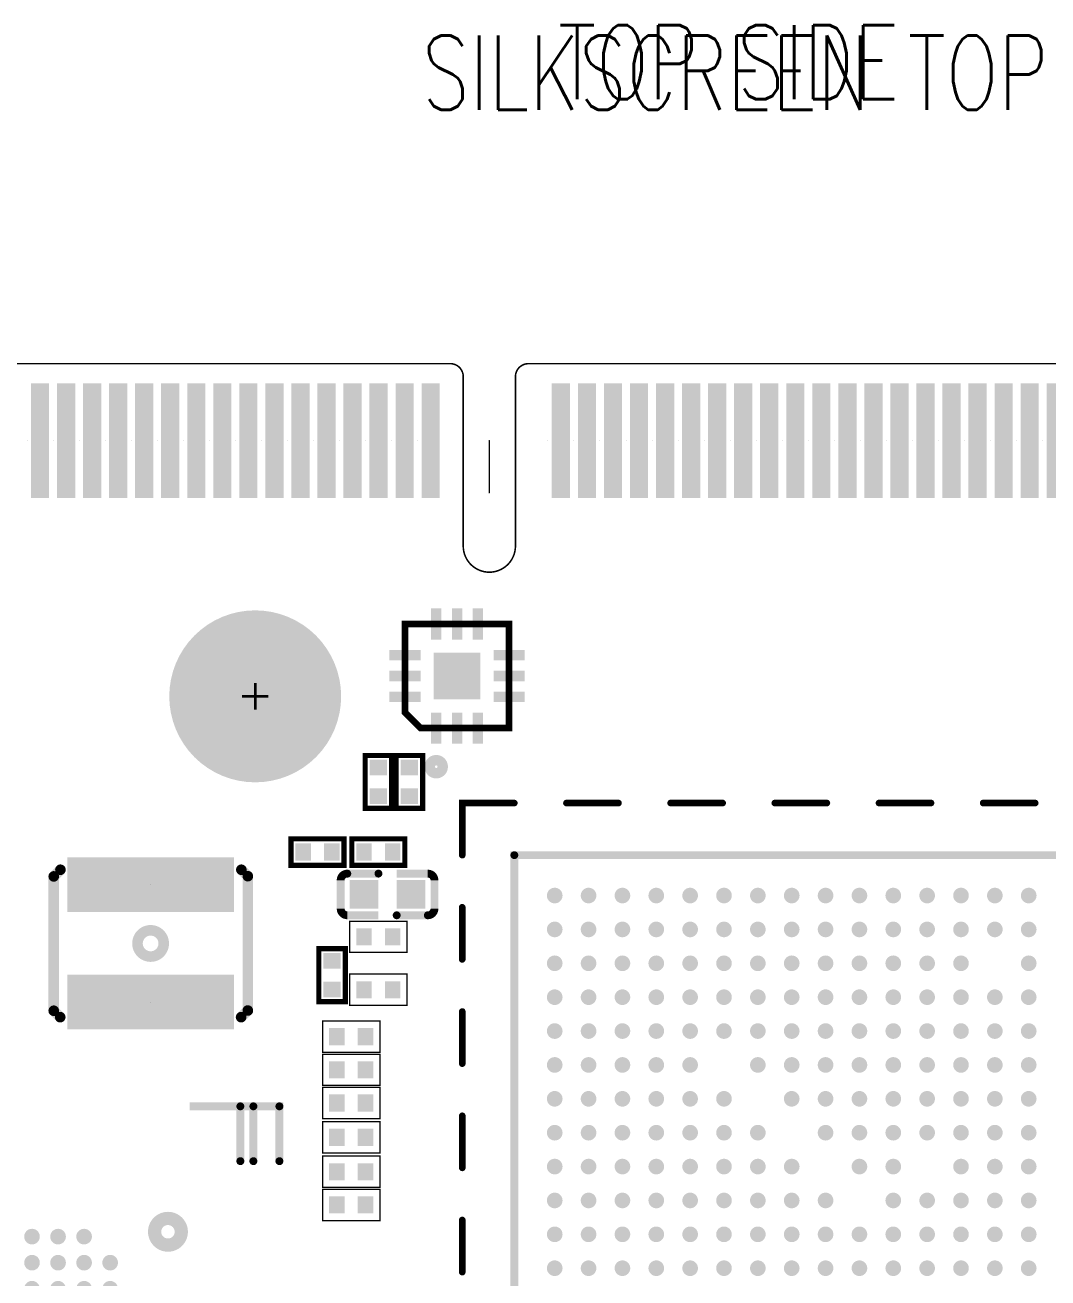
# Model space of a CAD drawing. Extents: x -0.2 to 69.5, y 0 to 51.5.
# Drawn here: x 22.24 to 41.88, y 27.48 to 51.52 of the extents above; entities that cross this region are included whole.
import ezdxf

# ---------------------------------------------------------------- set-up
doc = ezdxf.new("R2010")
doc.units = 0
for name, color, linetype in [('2D_LINE_00', 253, 'CONTINUOUS'), ('DRIL_NPLTE_THRU_01', 255, 'CONTINUOUS'), ('DRIL_PLTE_THRU_01', 255, 'CONTINUOUS'), ('DRIL_SYMBOL', 6, 'CONTINUOUS'), ('PADS_INNER', 253, 'CONTINUOUS'), ('PADS_TOP', 253, 'CONTINUOUS'), ('PART_TOP_2DLINE_01', 1, 'CONTINUOUS'), ('PART_TOP_2DLINE_126', 255, 'CONTINUOUS'), ('TEXT_01', 253, 'CONTINUOUS'), ('TEXT_126', 255, 'CONTINUOUS')]:
    doc.layers.add(name, color=color, linetype=linetype)
doc.styles.add('W0$2032', font='simplex', dxfattribs={"width": 0.75})

# ---------------------------------------------------------------- blocks, each defined once
blk = doc.blocks.new('DRAWING_551')
at = {"layer": '2D_LINE_00', "const_width": 0.03}
blk.add_lwpolyline([(8.386, -18.085), (-60.014, -18.085, -0.414214), (-60.613, -17.485), (-60.613, 4.916), (-59.513, 4.916, 0.414214), (-58.863, 5.565), (-58.863, 8.265, 0.414214), (-59.513, 8.915), (-60.613, 8.915), (-60.613, 26.316, -0.414214), (-60.014, 26.915), (-30.063, 26.915, -0.413192), (-29.815, 26.667), (-29.815, 23.399, 0.967377), (-28.813, 23.399), (-28.813, 26.665, -0.414214), (-28.563, 26.915), (8.386, 26.915, -0.414214)], format="xyb", dxfattribs=at)
blk = doc.blocks.new('SMOOTH_0$10008')
at = {"const_width": 0.05004}
blk.add_lwpolyline([(-0.02502, 0, 1), (0.02502, 0, 1)], format="xyb", close=True, dxfattribs=at)
blk = doc.blocks.new('PART_BODY_TOP_497')
at = {"layer": 'PART_TOP_2DLINE_126', "const_width": 0.1}
blk.add_lwpolyline([(-0.508, -0.254), (-0.508, 0.254), (0.508, 0.254), (0.508, -0.254)], close=True, dxfattribs=at)
at = {"layer": 'PART_TOP_2DLINE_126'}
for p in [(-0.508, 0.254), (0.508, 0.254), (-0.508, -0.254), (0.508, -0.254)]:
    blk.add_blockref('SMOOTH_0$10008', p, dxfattribs=at)
blk = doc.blocks.new('DRIL_HOLE_0')
blk.add_lwpolyline([(0, 0, 1), (0, 0, 1)], format="xyb", close=True)
blk = doc.blocks.new('PAD_0')
blk.add_lwpolyline([(0, 0, 1), (0, 0, 1)], format="xyb", close=True)
blk = doc.blocks.new('PAD_6')
at = {"const_width": 0.3}
blk.add_lwpolyline([(-0.165, 0), (0.165, 0)], dxfattribs=at)
blk = doc.blocks.new('STK_TOP_162')
at = {"layer": 'DRIL_PLTE_THRU_01'}
blk.add_blockref('DRIL_HOLE_0', (0, 0), dxfattribs=at)
at = {"layer": 'PADS_INNER'}
blk.add_blockref('PAD_0', (0, 0), dxfattribs=at)
at = {"layer": 'PADS_TOP', "rotation": 90}
blk.add_blockref('PAD_6', (0, 0), dxfattribs=at)
blk = doc.blocks.new('SYM_TOP_24')
for name, p in [('PART_BODY_TOP_497', (0, 0)), ('STK_TOP_162', (-0.275, 0)), ('STK_TOP_162', (0.275, 0))]:
    blk.add_blockref(name, p)
blk = doc.blocks.new('PART_TOP_85')
blk.add_blockref('SYM_TOP_24', (0, 0))
blk = doc.blocks.new('SMOOTH_0$0254')
at = {"const_width": 0.0127}
blk.add_lwpolyline([(-0.00635, 0, 1), (0.00635, 0, 1)], format="xyb", close=True, dxfattribs=at)
blk = doc.blocks.new('PART_BODY_TOP_493')
at = {"layer": 'PART_TOP_2DLINE_126', "const_width": 0.0254}
blk.add_lwpolyline([(-0.55, -0.3), (-0.55, 0.3), (0.55, 0.3), (0.55, -0.3)], close=True, dxfattribs=at)
at = {"layer": 'PART_TOP_2DLINE_126'}
for p in [(-0.55, 0.3), (0.55, 0.3), (-0.55, -0.3), (0.55, -0.3)]:
    blk.add_blockref('SMOOTH_0$0254', p, dxfattribs=at)
blk = doc.blocks.new('STK_TOP_208')
at = {"layer": 'DRIL_NPLTE_THRU_01'}
blk.add_blockref('DRIL_HOLE_0', (0, 0), dxfattribs=at)
at = {"layer": 'PADS_INNER'}
blk.add_blockref('PAD_0', (0, 0), dxfattribs=at)
at = {"layer": 'PADS_TOP', "rotation": 90}
blk.add_blockref('PAD_6', (0, 0), dxfattribs=at)
blk = doc.blocks.new('SYM_TOP_20')
for name, p in [('PART_BODY_TOP_493', (0, 0)), ('STK_TOP_208', (-0.275, 0)), ('STK_TOP_208', (0.275, 0))]:
    blk.add_blockref(name, p)
blk = doc.blocks.new('PART_TOP_244')
blk.add_blockref('SYM_TOP_20', (0, 0))
blk = doc.blocks.new('PART_TOP_245')
blk.add_blockref('SYM_TOP_20', (0, 0))
blk = doc.blocks.new('PART_TOP_246')
blk.add_blockref('SYM_TOP_20', (0, 0))
blk = doc.blocks.new('PART_TOP_247')
blk.add_blockref('SYM_TOP_20', (0, 0))
blk = doc.blocks.new('PART_TOP_248')
blk.add_blockref('SYM_TOP_20', (0, 0))
blk = doc.blocks.new('PART_TOP_249')
blk.add_blockref('SYM_TOP_20', (0, 0))
blk = doc.blocks.new('PART_TOP_250')
blk.add_blockref('SYM_TOP_20', (0, 0))
blk = doc.blocks.new('PART_TOP_251')
blk.add_blockref('SYM_TOP_20', (0, 0))
blk = doc.blocks.new('PART_TOP_270')
blk.add_blockref('SYM_TOP_24', (0, 0))
blk = doc.blocks.new('PART_TOP_271')
blk.add_blockref('SYM_TOP_24', (0, 0))
blk = doc.blocks.new('SMOOTH_0$127')
at = {"const_width": 0.0635}
blk.add_lwpolyline([(-0.03175, 0, 1), (0.03175, 0, 1)], format="xyb", close=True, dxfattribs=at)
blk = doc.blocks.new('PART_BODY_TOP_736')
at = {"layer": 'PART_TOP_2DLINE_01', "const_width": 0.127}
blk.add_lwpolyline([(-1, 0.7), (-0.7, 1), (1, 1), (1, -1), (-1, -1)], close=True, dxfattribs=at)
at = {"layer": 'PART_TOP_2DLINE_01', "const_width": 0.25}
blk.add_lwpolyline([(-1.84, 0.4, 1), (-1.64, 0.4, 1)], format="xyb", close=True, dxfattribs=at)
at = {"layer": 'PART_TOP_2DLINE_01'}
for p in [(-0.7, 1), (1, 1), (-1, 0.7), (-1, -1), (1, -1)]:
    blk.add_blockref('SMOOTH_0$127', p, dxfattribs=at)
blk = doc.blocks.new('PAD_21')
at = {"const_width": 0.2}
blk.add_lwpolyline([(-0.3, 0), (0.3, 0)], dxfattribs=at)
blk = doc.blocks.new('STK_TOP_288')
at = {"layer": 'DRIL_NPLTE_THRU_01'}
blk.add_blockref('DRIL_HOLE_0', (0, 0), dxfattribs=at)
at = {"layer": 'PADS_INNER'}
blk.add_blockref('PAD_0', (0, 0), dxfattribs=at)
at = {"layer": 'PADS_TOP'}
blk.add_blockref('PAD_21', (0, 0), dxfattribs=at)
blk = doc.blocks.new('STK_TOP_281')
at = {"layer": 'DRIL_NPLTE_THRU_01'}
blk.add_blockref('DRIL_HOLE_0', (0, 0), dxfattribs=at)
at = {"layer": 'PADS_INNER'}
blk.add_blockref('PAD_0', (0, 0), dxfattribs=at)
at = {"layer": 'PADS_TOP', "rotation": 90}
blk.add_blockref('PAD_21', (0, 0), dxfattribs=at)
blk = doc.blocks.new('PAD_22')
at = {"const_width": 0.9}
blk.add_lwpolyline([(-0.45, 0), (0.45, 0)], dxfattribs=at)
blk = doc.blocks.new('STK_TOP_282')
at = {"layer": 'DRIL_NPLTE_THRU_01'}
blk.add_blockref('DRIL_HOLE_0', (0, 0), dxfattribs=at)
at = {"layer": 'PADS_INNER'}
blk.add_blockref('PAD_0', (0, 0), dxfattribs=at)
at = {"layer": 'PADS_TOP'}
blk.add_blockref('PAD_22', (0, 0), dxfattribs=at)
blk = doc.blocks.new('SYM_TOP_45')
for name, p in [('STK_TOP_281', (-0.4, 1)), ('STK_TOP_281', (0, 1)), ('STK_TOP_281', (0.4, 1)), ('PART_BODY_TOP_736', (0, 0)), ('STK_TOP_288', (-1, 0.4)), ('STK_TOP_288', (1, 0.4)), ('STK_TOP_282', (0, 0)), ('STK_TOP_288', (-1, 0)), ('STK_TOP_288', (1, 0)), ('STK_TOP_288', (-1, -0.4)), ('STK_TOP_288', (1, -0.4)), ('STK_TOP_281', (-0.4, -1)), ('STK_TOP_281', (0, -1)), ('STK_TOP_281', (0.4, -1))]:
    blk.add_blockref(name, p)
blk = doc.blocks.new('PART_TOP_272')
blk.add_blockref('SYM_TOP_45', (0, 0))
blk = doc.blocks.new('PART_BODY_TOP_546')
at = {"layer": 'PART_TOP_2DLINE_01', "const_width": 0.0254}
blk.add_lwpolyline([(0, 0), (0, 1.000252)], dxfattribs=at)
at = {"layer": 'PART_TOP_2DLINE_01'}
for p in [(0, 1.000252), (0, 0)]:
    blk.add_blockref('SMOOTH_0$0254', p, dxfattribs=at)
blk = doc.blocks.new('PAD_23')
at = {"const_width": 0.35}
blk.add_lwpolyline([(-1.1, 0), (1.1, 0)], dxfattribs=at)
blk = doc.blocks.new('STK_TOP_277')
at = {"layer": 'DRIL_PLTE_THRU_01'}
blk.add_blockref('DRIL_HOLE_0', (0, 0), dxfattribs=at)
at = {"layer": 'PADS_INNER'}
blk.add_blockref('PAD_0', (0, 0), dxfattribs=at)
at = {"layer": 'PADS_TOP', "rotation": 90}
blk.add_blockref('PAD_23', (0, 0), dxfattribs=at)
blk = doc.blocks.new('PAD_24')
blk.add_lwpolyline([(0, 0), (0, 0)])
blk = doc.blocks.new('STK_TOP_276')
at = {"layer": 'DRIL_PLTE_THRU_01'}
blk.add_blockref('DRIL_HOLE_0', (0, 0), dxfattribs=at)
at = {"layer": 'PADS_INNER'}
blk.add_blockref('PAD_0', (0, 0), dxfattribs=at)
at = {"layer": 'PADS_TOP'}
blk.add_blockref('PAD_24', (0, 0), dxfattribs=at)
blk = doc.blocks.new('SYM_TOP_25')
for name, p in [('STK_TOP_277', (-10.875, 0)), ('STK_TOP_277', (-10.375, 0)), ('STK_TOP_277', (-9.875, 0)), ('STK_TOP_277', (-9.375, 0)), ('STK_TOP_277', (-8.875, 0)), ('STK_TOP_277', (-8.375, 0)), ('STK_TOP_277', (-7.875, 0)), ('STK_TOP_277', (-7.375, 0)), ('STK_TOP_277', (-6.875, 0)), ('STK_TOP_277', (-6.375, 0)), ('STK_TOP_277', (-5.875, 0)), ('STK_TOP_277', (-5.375, 0)), ('STK_TOP_277', (-4.875, 0)), ('STK_TOP_277', (-4.375, 0)), ('STK_TOP_277', (-3.875, 0)), ('STK_TOP_277', (-3.375, 0)), ('STK_TOP_277', (-2.875, 0)), ('STK_TOP_277', (-2.375, 0)), ('STK_TOP_277', (-1.875, 0)), ('STK_TOP_277', (-1.375, 0)), ('STK_TOP_277', (1.125, 0)), ('STK_TOP_277', (1.625, 0)), ('STK_TOP_277', (2.125, 0)), ('STK_TOP_277', (2.625, 0)), ('STK_TOP_277', (3.125, 0)), ('STK_TOP_277', (3.625, 0)), ('STK_TOP_277', (4.125, 0)), ('STK_TOP_277', (4.625, 0)), ('STK_TOP_277', (5.125, 0)), ('STK_TOP_277', (5.625, 0)), ('STK_TOP_277', (6.125, 0)), ('STK_TOP_277', (6.625, 0)), ('STK_TOP_277', (7.125, 0)), ('STK_TOP_277', (7.625, 0)), ('STK_TOP_277', (8.125, 0)), ('STK_TOP_277', (8.625, 0)), ('PART_BODY_TOP_546', (0, 0)), ('STK_TOP_276', (-10.625, 0)), ('STK_TOP_276', (-10.125, 0)), ('STK_TOP_276', (-9.625, 0)), ('STK_TOP_276', (-9.125, 0)), ('STK_TOP_276', (-8.625, 0)), ('STK_TOP_276', (-8.125, 0)), ('STK_TOP_276', (-7.625, 0)), ('STK_TOP_276', (-7.125, 0)), ('STK_TOP_276', (-6.625, 0)), ('STK_TOP_276', (-6.125, 0)), ('STK_TOP_276', (-5.625, 0)), ('STK_TOP_276', (-5.125, 0)), ('STK_TOP_276', (-4.625, 0)), ('STK_TOP_276', (-4.125, 0)), ('STK_TOP_276', (-3.625, 0)), ('STK_TOP_276', (-3.125, 0)), ('STK_TOP_276', (-2.625, 0)), ('STK_TOP_276', (-2.125, 0)), ('STK_TOP_276', (-1.625, 0)), ('STK_TOP_276', (-1.125, 0)), ('STK_TOP_276', (1.375, 0)), ('STK_TOP_276', (1.875, 0)), ('STK_TOP_276', (2.375, 0)), ('STK_TOP_276', (2.875, 0)), ('STK_TOP_276', (3.375, 0)), ('STK_TOP_276', (3.875, 0)), ('STK_TOP_276', (4.375, 0)), ('STK_TOP_276', (4.875, 0)), ('STK_TOP_276', (5.375, 0)), ('STK_TOP_276', (5.875, 0)), ('STK_TOP_276', (6.375, 0)), ('STK_TOP_276', (6.875, 0)), ('STK_TOP_276', (7.375, 0)), ('STK_TOP_276', (7.875, 0)), ('STK_TOP_276', (8.375, 0)), ('STK_TOP_276', (8.875, 0))]:
    blk.add_blockref(name, p)
blk = doc.blocks.new('PART_TOP_278')
blk.add_blockref('SYM_TOP_25', (0, 0))
blk = doc.blocks.new('SMOOTH_0$2032')
at = {"const_width": 0.1016}
blk.add_lwpolyline([(-0.0508, 0, 1), (0.0508, 0, 1)], format="xyb", close=True, dxfattribs=at)
blk = doc.blocks.new('PART_BODY_TOP_752')
at = {"layer": 'PART_TOP_2DLINE_01', "const_width": 0.203}
for points in [[(-1.414, 1.742), (-1.29, 1.866), (1.287, 1.866), (1.415, 1.737)], [(1.415, -1.735), (1.291, -1.859), (-1.286, -1.859), (-1.414, -1.731)]]:
    blk.add_lwpolyline(points, dxfattribs=at)
blk.add_lwpolyline([(-0.252, 0, 1), (0.252, 0, 1)], format="xyb", close=True, dxfattribs=at)
at = {"layer": 'PART_TOP_2DLINE_01'}
for p in [(-1.29, 1.866), (1.287, 1.866), (-1.414, 1.742), (1.415, 1.737), (-1.414, -1.731), (1.415, -1.735), (-1.286, -1.859), (1.291, -1.859)]:
    blk.add_blockref('SMOOTH_0$2032', p, dxfattribs=at)
blk = doc.blocks.new('PAD_29')
blk.add_lwpolyline([(0, 0), (0, 0)])
blk = doc.blocks.new('PAD_30')
at = {"const_width": 1.05}
blk.add_lwpolyline([(-1.6, 0), (1.6, 0)], dxfattribs=at)
blk = doc.blocks.new('STK_TOP_251')
at = {"layer": 'DRIL_NPLTE_THRU_01'}
blk.add_blockref('DRIL_HOLE_0', (0, 0), dxfattribs=at)
at = {"layer": 'PADS_INNER'}
blk.add_blockref('PAD_29', (0, 0), dxfattribs=at)
at = {"layer": 'PADS_TOP', "rotation": 90}
blk.add_blockref('PAD_30', (0, 0), dxfattribs=at)
blk = doc.blocks.new('SYM_TOP_54')
for name, p in [('STK_TOP_251', (-1.1255, 0)), ('PART_BODY_TOP_752', (0, 0)), ('STK_TOP_251', (1.125, 0))]:
    blk.add_blockref(name, p)
blk = doc.blocks.new('PART_TOP_302')
blk.add_blockref('SYM_TOP_54', (0, 0))
blk = doc.blocks.new('PART_TOP_360')
blk.add_blockref('SYM_TOP_24', (0, 0))
blk = doc.blocks.new('PART_TOP_361')
blk.add_blockref('SYM_TOP_24', (0, 0))
blk = doc.blocks.new('SMOOTH_0$15011')
at = {"const_width": 0.0751}
blk.add_lwpolyline([(-0.038, 0, 1), (0.038, 0, 1)], format="xyb", close=True, dxfattribs=at)
blk = doc.blocks.new('PART_BODY_TOP_753')
at = {"layer": 'PART_TOP_2DLINE_126', "const_width": 0.15}
for points in [[(-0.175, 0.4), (-0.773, 0.4, 0.414214), (-0.9, 0.273), (-0.9, -0.273, 0.414214), (-0.773, -0.4), (-0.175, -0.4)], [(0.175, -0.4), (0.773, -0.4, 0.414214), (0.9, -0.273), (0.9, 0.273, 0.414214), (0.773, 0.4), (0.175, 0.4)]]:
    blk.add_lwpolyline(points, format="xyb", dxfattribs=at)
at = {"layer": 'PART_TOP_2DLINE_126'}
for p in [(-0.773, 0.4), (-0.175, 0.4), (0.175, -0.4), (0.773, -0.4)]:
    blk.add_blockref('SMOOTH_0$15011', p, dxfattribs=at)
blk = doc.blocks.new('PAD_28')
at = {"const_width": 0.55}
blk.add_lwpolyline([(-0.275, 0), (0.275, 0)], dxfattribs=at)
blk = doc.blocks.new('STK_TOP_108')
at = {"layer": 'DRIL_PLTE_THRU_01'}
blk.add_blockref('DRIL_HOLE_0', (0, 0), dxfattribs=at)
at = {"layer": 'PADS_INNER'}
blk.add_blockref('PAD_0', (0, 0), dxfattribs=at)
at = {"layer": 'PADS_TOP', "rotation": 90}
blk.add_blockref('PAD_28', (0, 0), dxfattribs=at)
blk = doc.blocks.new('SYM_TOP_55')
for name, p in [('STK_TOP_108', (-0.450088, 0)), ('STK_TOP_108', (0.450088, 0)), ('PART_BODY_TOP_753', (0, 0))]:
    blk.add_blockref(name, p)
blk = doc.blocks.new('PART_TOP_362')
blk.add_blockref('SYM_TOP_55', (0, 0))
blk = doc.blocks.new('DRIL_SYMBOL_3$3')
at = {"layer": 'DRIL_SYMBOL', "const_width": 0.0508}
for points in [[(0, -0.254), (0, 0.254)], [(-0.254, 0), (0.254, 0)]]:
    blk.add_lwpolyline(points, dxfattribs=at)
blk = doc.blocks.new('DRIL_HOLE_3$3')
at = {"const_width": 1.65}
blk.add_lwpolyline([(-0.825, 0, 1), (0.825, 0, 1)], format="xyb", close=True, dxfattribs=at)
blk.add_blockref('DRIL_SYMBOL_3$3', (0, 0))
blk = doc.blocks.new('PAD_37')
at = {"const_width": 1.65}
blk.add_lwpolyline([(0, -0.825, 1), (0, 0.825, 1)], format="xyb", close=True, dxfattribs=at)
blk = doc.blocks.new('STK_TOP_243')
at = {"layer": 'DRIL_NPLTE_THRU_01'}
blk.add_blockref('DRIL_HOLE_3$3', (0, 0), dxfattribs=at)
at = {"layer": 'PADS_INNER'}
blk.add_blockref('PAD_37', (0, 0), dxfattribs=at)
at = {"layer": 'PADS_TOP'}
blk.add_blockref('PAD_37', (0, 0), dxfattribs=at)
blk = doc.blocks.new('SYM_TOP_58')
blk.add_blockref('STK_TOP_243', (16.475, 16.475))
blk = doc.blocks.new('PART_TOP_365')
blk.add_blockref('SYM_TOP_58', (0, 0))
blk = doc.blocks.new('SMOOTH_0$150114')
at = {"const_width": 0.075057}
blk.add_lwpolyline([(-0.037528, 0, 1), (0.037528, 0, 1)], format="xyb", close=True, dxfattribs=at)
blk = doc.blocks.new('PART_BODY_TOP_713')
at = {"layer": 'PART_TOP_2DLINE_01', "const_width": 0.15}
blk.add_lwpolyline([(-11.5, -11.5), (-11.5, 11.5), (11.5, 11.5), (11.5, -11.5)], close=True, dxfattribs=at)
at = {"layer": 'PART_TOP_2DLINE_01', "const_width": 0.127}
for points in [[(12.5, -4.5), (12.5, -3.5)], [(12.5, -6.5), (12.5, -5.5)], [(12.5, -8.5), (12.5, -7.5)], [(12.5, -10.5), (12.5, -9.5)], [(12.5, -11.5), (12.5, -12.5), (11.5, -12.5)], [(2.5, -12.5), (1.5, -12.5)], [(4.5, -12.5), (3.5, -12.5)], [(6.5, -12.5), (5.5, -12.5)], [(8.5, -12.5), (7.5, -12.5)], [(10.5, -12.5), (9.5, -12.5)]]:
    blk.add_lwpolyline(points, dxfattribs=at)
at = {"layer": 'PART_TOP_2DLINE_01'}
for name, p in [('SMOOTH_0$127', (12.5, -3.5)), ('SMOOTH_0$127', (12.5, -4.5)), ('SMOOTH_0$127', (12.5, -5.5)), ('SMOOTH_0$127', (12.5, -6.5)), ('SMOOTH_0$127', (12.5, -7.5)), ('SMOOTH_0$127', (12.5, -8.5)), ('SMOOTH_0$127', (12.5, -9.5)), ('SMOOTH_0$127', (12.5, -10.5)), ('SMOOTH_0$150114', (11.5, -11.5)), ('SMOOTH_0$127', (12.5, -11.5)), ('SMOOTH_0$127', (1.5, -12.5)), ('SMOOTH_0$127', (2.5, -12.5)), ('SMOOTH_0$127', (3.5, -12.5)), ('SMOOTH_0$127', (4.5, -12.5)), ('SMOOTH_0$127', (5.5, -12.5)), ('SMOOTH_0$127', (6.5, -12.5)), ('SMOOTH_0$127', (7.5, -12.5)), ('SMOOTH_0$127', (8.5, -12.5)), ('SMOOTH_0$127', (9.5, -12.5)), ('SMOOTH_0$127', (10.5, -12.5)), ('SMOOTH_0$127', (11.5, -12.5)), ('SMOOTH_0$127', (12.5, -12.5))]:
    blk.add_blockref(name, p, dxfattribs=at)
blk = doc.blocks.new('PAD_39')
at = {"const_width": 0.15}
blk.add_lwpolyline([(0, -0.075, 1), (0, 0.075, 1)], format="xyb", close=True, dxfattribs=at)
blk = doc.blocks.new('STK_TOP_239')
at = {"layer": 'DRIL_PLTE_THRU_01'}
blk.add_blockref('DRIL_HOLE_0', (0, 0), dxfattribs=at)
at = {"layer": 'PADS_INNER'}
blk.add_blockref('PAD_0', (0, 0), dxfattribs=at)
at = {"layer": 'PADS_TOP'}
blk.add_blockref('PAD_39', (0, 0), dxfattribs=at)
blk = doc.blocks.new('SYM_TOP_36')
for name, p in [('PART_BODY_TOP_713', (0, 0)), ('STK_TOP_239', (1.625, -3.575)), ('STK_TOP_239', (2.275, -3.575)), ('STK_TOP_239', (2.925, -3.575)), ('STK_TOP_239', (3.575, -3.575)), ('STK_TOP_239', (4.225, -3.575)), ('STK_TOP_239', (4.875, -3.575)), ('STK_TOP_239', (5.525, -3.575)), ('STK_TOP_239', (6.175, -3.575)), ('STK_TOP_239', (6.825, -3.575)), ('STK_TOP_239', (7.475, -3.575)), ('STK_TOP_239', (8.125, -3.575)), ('STK_TOP_239', (8.775, -3.575)), ('STK_TOP_239', (9.425, -3.575)), ('STK_TOP_239', (10.075, -3.575)), ('STK_TOP_239', (10.725, -3.575)), ('STK_TOP_239', (1.625, -4.225)), ('STK_TOP_239', (2.275, -4.225)), ('STK_TOP_239', (2.925, -4.225)), ('STK_TOP_239', (3.575, -4.225)), ('STK_TOP_239', (4.225, -4.225)), ('STK_TOP_239', (4.875, -4.225)), ('STK_TOP_239', (5.525, -4.225)), ('STK_TOP_239', (6.175, -4.225)), ('STK_TOP_239', (6.825, -4.225)), ('STK_TOP_239', (7.475, -4.225)), ('STK_TOP_239', (8.125, -4.225)), ('STK_TOP_239', (8.775, -4.225)), ('STK_TOP_239', (9.425, -4.225)), ('STK_TOP_239', (10.075, -4.225)), ('STK_TOP_239', (10.725, -4.225)), ('STK_TOP_239', (1.625, -4.875)), ('STK_TOP_239', (2.275, -4.875)), ('STK_TOP_239', (2.925, -4.875)), ('STK_TOP_239', (3.575, -4.875)), ('STK_TOP_239', (4.225, -4.875)), ('STK_TOP_239', (5.525, -4.875)), ('STK_TOP_239', (6.175, -4.875)), ('STK_TOP_239', (6.825, -4.875)), ('STK_TOP_239', (7.475, -4.875)), ('STK_TOP_239', (8.125, -4.875)), ('STK_TOP_239', (8.775, -4.875)), ('STK_TOP_239', (9.425, -4.875)), ('STK_TOP_239', (10.075, -4.875)), ('STK_TOP_239', (10.725, -4.875)), ('STK_TOP_239', (1.625, -5.525)), ('STK_TOP_239', (2.275, -5.525)), ('STK_TOP_239', (2.925, -5.525)), ('STK_TOP_239', (4.225, -5.525)), ('STK_TOP_239', (4.875, -5.525)), ('STK_TOP_239', (6.175, -5.525)), ('STK_TOP_239', (6.825, -5.525)), ('STK_TOP_239', (7.475, -5.525)), ('STK_TOP_239', (8.125, -5.525)), ('STK_TOP_239', (8.775, -5.525)), ('STK_TOP_239', (9.425, -5.525)), ('STK_TOP_239', (10.075, -5.525)), ('STK_TOP_239', (10.725, -5.525)), ('STK_TOP_239', (1.625, -6.175)), ('STK_TOP_239', (2.275, -6.175)), ('STK_TOP_239', (2.925, -6.175)), ('STK_TOP_239', (3.575, -6.175)), ('STK_TOP_239', (4.225, -6.175)), ('STK_TOP_239', (4.875, -6.175)), ('STK_TOP_239', (5.525, -6.175)), ('STK_TOP_239', (6.825, -6.175)), ('STK_TOP_239', (7.475, -6.175)), ('STK_TOP_239', (8.125, -6.175)), ('STK_TOP_239', (8.775, -6.175)), ('STK_TOP_239', (9.425, -6.175)), ('STK_TOP_239', (10.075, -6.175)), ('STK_TOP_239', (10.725, -6.175)), ('STK_TOP_239', (1.625, -6.825)), ('STK_TOP_239', (2.275, -6.825)), ('STK_TOP_239', (2.925, -6.825)), ('STK_TOP_239', (3.575, -6.825)), ('STK_TOP_239', (4.225, -6.825)), ('STK_TOP_239', (4.875, -6.825)), ('STK_TOP_239', (5.525, -6.825)), ('STK_TOP_239', (6.175, -6.825)), ('STK_TOP_239', (7.475, -6.825)), ('STK_TOP_239', (8.125, -6.825)), ('STK_TOP_239', (8.775, -6.825)), ('STK_TOP_239', (9.425, -6.825)), ('STK_TOP_239', (10.075, -6.825)), ('STK_TOP_239', (10.725, -6.825)), ('STK_TOP_239', (1.625, -7.475)), ('STK_TOP_239', (2.275, -7.475)), ('STK_TOP_239', (2.925, -7.475)), ('STK_TOP_239', (3.575, -7.475)), ('STK_TOP_239', (4.225, -7.475)), ('STK_TOP_239', (4.875, -7.475)), ('STK_TOP_239', (5.525, -7.475)), ('STK_TOP_239', (6.175, -7.475)), ('STK_TOP_239', (6.825, -7.475)), ('STK_TOP_239', (8.125, -7.475)), ('STK_TOP_239', (8.775, -7.475)), ('STK_TOP_239', (9.425, -7.475)), ('STK_TOP_239', (10.075, -7.475)), ('STK_TOP_239', (10.725, -7.475)), ('STK_TOP_239', (1.625, -8.125)), ('STK_TOP_239', (2.275, -8.125)), ('STK_TOP_239', (2.925, -8.125)), ('STK_TOP_239', (3.575, -8.125)), ('STK_TOP_239', (4.225, -8.125)), ('STK_TOP_239', (4.875, -8.125)), ('STK_TOP_239', (5.525, -8.125)), ('STK_TOP_239', (6.175, -8.125)), ('STK_TOP_239', (6.825, -8.125)), ('STK_TOP_239', (7.475, -8.125)), ('STK_TOP_239', (8.125, -8.125)), ('STK_TOP_239', (8.775, -8.125)), ('STK_TOP_239', (9.425, -8.125)), ('STK_TOP_239', (10.075, -8.125)), ('STK_TOP_239', (10.725, -8.125)), ('STK_TOP_239', (1.625, -8.775)), ('STK_TOP_239', (2.275, -8.775)), ('STK_TOP_239', (2.925, -8.775)), ('STK_TOP_239', (3.575, -8.775)), ('STK_TOP_239', (4.225, -8.775)), ('STK_TOP_239', (4.875, -8.775)), ('STK_TOP_239', (5.525, -8.775)), ('STK_TOP_239', (6.175, -8.775)), ('STK_TOP_239', (6.825, -8.775)), ('STK_TOP_239', (7.475, -8.775)), ('STK_TOP_239', (8.125, -8.775)), ('STK_TOP_239', (8.775, -8.775)), ('STK_TOP_239', (9.425, -8.775)), ('STK_TOP_239', (10.075, -8.775)), ('STK_TOP_239', (10.725, -8.775)), ('STK_TOP_239', (1.625, -9.425)), ('STK_TOP_239', (2.925, -9.425)), ('STK_TOP_239', (3.575, -9.425)), ('STK_TOP_239', (4.225, -9.425)), ('STK_TOP_239', (4.875, -9.425)), ('STK_TOP_239', (5.525, -9.425)), ('STK_TOP_239', (6.175, -9.425)), ('STK_TOP_239', (6.825, -9.425)), ('STK_TOP_239', (7.475, -9.425)), ('STK_TOP_239', (8.125, -9.425)), ('STK_TOP_239', (8.775, -9.425)), ('STK_TOP_239', (9.425, -9.425)), ('STK_TOP_239', (10.075, -9.425)), ('STK_TOP_239', (10.725, -9.425)), ('STK_TOP_239', (1.625, -10.075)), ('STK_TOP_239', (2.275, -10.075)), ('STK_TOP_239', (2.925, -10.075)), ('STK_TOP_239', (3.575, -10.075)), ('STK_TOP_239', (4.225, -10.075)), ('STK_TOP_239', (4.875, -10.075)), ('STK_TOP_239', (5.525, -10.075)), ('STK_TOP_239', (6.175, -10.075)), ('STK_TOP_239', (6.825, -10.075)), ('STK_TOP_239', (7.475, -10.075)), ('STK_TOP_239', (8.125, -10.075)), ('STK_TOP_239', (8.775, -10.075)), ('STK_TOP_239', (9.425, -10.075)), ('STK_TOP_239', (10.075, -10.075)), ('STK_TOP_239', (10.725, -10.075)), ('STK_TOP_239', (1.625, -10.725)), ('STK_TOP_239', (2.275, -10.725)), ('STK_TOP_239', (2.925, -10.725)), ('STK_TOP_239', (3.575, -10.725)), ('STK_TOP_239', (4.225, -10.725)), ('STK_TOP_239', (4.875, -10.725)), ('STK_TOP_239', (5.525, -10.725)), ('STK_TOP_239', (6.175, -10.725)), ('STK_TOP_239', (6.825, -10.725)), ('STK_TOP_239', (7.475, -10.725)), ('STK_TOP_239', (8.125, -10.725)), ('STK_TOP_239', (8.775, -10.725)), ('STK_TOP_239', (9.425, -10.725)), ('STK_TOP_239', (10.075, -10.725)), ('STK_TOP_239', (10.725, -10.725))]:
    blk.add_blockref(name, p)
blk = doc.blocks.new('PART_TOP_589')
blk.add_blockref('SYM_TOP_36', (0, 0))
blk = doc.blocks.new('SMOOTH_0$1524')
at = {"const_width": 0.0762}
blk.add_lwpolyline([(-0.0381, 0, 1), (0.0381, 0, 1)], format="xyb", close=True, dxfattribs=at)
blk = doc.blocks.new('PART_BODY_TOP_727')
at = {"layer": 'PART_TOP_2DLINE_01', "const_width": 0.152}
for points in [[(-4.698, 6.5), (-5.75, 6.5), (-5.75, 6), (-5.75, 4.775)], [(4.685, 6.5), (5.75, 6.5), (5.75, 5.75), (5.75, 4.75)], [(-4.698, 6), (-5.75, 6)], [(5.75, 6), (4.685, 6)], [(-4.698, 5.75), (-5.75, 5.75)], [(5.75, 5.75), (4.685, 5.75)], [(-4.75, -6.5), (-5.75, -6.5), (-5.75, -5.75), (-5.75, -4.75)], [(4.75, -6.5), (5.75, -6.5), (5.75, -5.75), (5.75, -4.75)], [(-4.75, -5.75), (-5.75, -5.75)], [(5.75, -5.75), (4.75, -5.75)]]:
    blk.add_lwpolyline(points, dxfattribs=at)
at = {"layer": 'PART_TOP_2DLINE_01', "const_width": 0.254}
blk.add_lwpolyline([(-3.599, 4.36, 1), (-3.087, 4.36, 1)], format="xyb", close=True, dxfattribs=at)
at = {"layer": 'PART_TOP_2DLINE_01'}
for p in [(-5.75, 6.5), (-4.698, 6.5), (4.685, 6.5), (5.75, 6.5), (-5.75, 6), (-5.75, 6), (-4.698, 6), (4.685, 6), (5.75, 6), (-5.75, 5.75), (-4.698, 5.75), (4.685, 5.75), (5.75, 5.75), (5.75, 5.75), (-5.75, -5.75), (-5.75, -5.75), (-4.75, -5.75), (4.75, -5.75), (5.75, -5.75), (5.75, -5.75), (-5.75, -6.5), (-4.75, -6.5), (4.75, -6.5), (5.75, -6.5)]:
    blk.add_blockref('SMOOTH_0$1524', p, dxfattribs=at)
blk = doc.blocks.new('SYM_TOP_41')
for name, p in [('PART_BODY_TOP_727', (0, 0)), ('STK_TOP_239', (-2.75, 3.25)), ('STK_TOP_239', (-2.25, 3.25)), ('STK_TOP_239', (-1.75, 3.25)), ('STK_TOP_239', (-1.25, 3.25)), ('STK_TOP_239', (-0.75, 3.25)), ('STK_TOP_239', (-0.25, 3.25)), ('STK_TOP_239', (0.25, 3.25)), ('STK_TOP_239', (0.75, 3.25)), ('STK_TOP_239', (1.25, 3.25)), ('STK_TOP_239', (1.75, 3.25)), ('STK_TOP_239', (2.25, 3.25)), ('STK_TOP_239', (2.75, 3.25)), ('STK_TOP_239', (3.25, 3.25)), ('STK_TOP_239', (-3.25, 2.75)), ('STK_TOP_239', (-2.75, 2.75)), ('STK_TOP_239', (-2.25, 2.75)), ('STK_TOP_239', (-1.75, 2.75)), ('STK_TOP_239', (-1.25, 2.75)), ('STK_TOP_239', (-0.75, 2.75)), ('STK_TOP_239', (-0.25, 2.75)), ('STK_TOP_239', (0.25, 2.75)), ('STK_TOP_239', (0.75, 2.75)), ('STK_TOP_239', (1.25, 2.75)), ('STK_TOP_239', (1.75, 2.75)), ('STK_TOP_239', (2.25, 2.75)), ('STK_TOP_239', (2.75, 2.75)), ('STK_TOP_239', (3.25, 2.75)), ('STK_TOP_239', (-3.25, 2.25)), ('STK_TOP_239', (-2.75, 2.25)), ('STK_TOP_239', (-2.25, 2.25)), ('STK_TOP_239', (-1.75, 2.25)), ('STK_TOP_239', (-0.75, 2.25)), ('STK_TOP_239', (-0.25, 2.25)), ('STK_TOP_239', (0.25, 2.25)), ('STK_TOP_239', (0.75, 2.25)), ('STK_TOP_239', (1.25, 2.25)), ('STK_TOP_239', (1.75, 2.25)), ('STK_TOP_239', (2.25, 2.25)), ('STK_TOP_239', (2.75, 2.25)), ('STK_TOP_239', (3.25, 2.25)), ('STK_TOP_239', (-3.25, 1.75)), ('STK_TOP_239', (-2.75, 1.75)), ('STK_TOP_239', (-2.25, 1.75)), ('STK_TOP_239', (-1.75, 1.75)), ('STK_TOP_239', (2.25, 1.75)), ('STK_TOP_239', (2.75, 1.75)), ('STK_TOP_239', (3.25, 1.75)), ('STK_TOP_239', (-3.25, 1.25)), ('STK_TOP_239', (-2.75, 1.25)), ('STK_TOP_239', (-2.25, 1.25)), ('STK_TOP_239', (-1.25, 1.25)), ('STK_TOP_239', (-0.75, 1.25)), ('STK_TOP_239', (-0.25, 1.25)), ('STK_TOP_239', (0.25, 1.25)), ('STK_TOP_239', (0.75, 1.25)), ('STK_TOP_239', (1.25, 1.25)), ('STK_TOP_239', (2.25, 1.25)), ('STK_TOP_239', (2.75, 1.25)), ('STK_TOP_239', (3.25, 1.25)), ('STK_TOP_239', (-3.25, 0.75)), ('STK_TOP_239', (-2.75, 0.75)), ('STK_TOP_239', (-2.25, 0.75)), ('STK_TOP_239', (-1.25, 0.75)), ('STK_TOP_239', (1.25, 0.75)), ('STK_TOP_239', (2.25, 0.75)), ('STK_TOP_239', (2.75, 0.75)), ('STK_TOP_239', (3.25, 0.75)), ('STK_TOP_239', (-3.25, 0.25)), ('STK_TOP_239', (-2.75, 0.25)), ('STK_TOP_239', (-2.25, 0.25)), ('STK_TOP_239', (-1.25, 0.25)), ('STK_TOP_239', (1.25, 0.25)), ('STK_TOP_239', (2.25, 0.25)), ('STK_TOP_239', (2.75, 0.25)), ('STK_TOP_239', (3.25, 0.25)), ('STK_TOP_239', (-3.25, -0.25)), ('STK_TOP_239', (-2.75, -0.25)), ('STK_TOP_239', (-2.25, -0.25)), ('STK_TOP_239', (-1.25, -0.25)), ('STK_TOP_239', (1.25, -0.25)), ('STK_TOP_239', (2.25, -0.25)), ('STK_TOP_239', (2.75, -0.25)), ('STK_TOP_239', (3.25, -0.25)), ('STK_TOP_239', (-3.25, -0.75)), ('STK_TOP_239', (-2.75, -0.75)), ('STK_TOP_239', (-2.25, -0.75)), ('STK_TOP_239', (-1.25, -0.75)), ('STK_TOP_239', (1.25, -0.75)), ('STK_TOP_239', (2.25, -0.75)), ('STK_TOP_239', (2.75, -0.75)), ('STK_TOP_239', (3.25, -0.75)), ('STK_TOP_239', (-3.25, -1.25)), ('STK_TOP_239', (-2.75, -1.25)), ('STK_TOP_239', (-2.25, -1.25)), ('STK_TOP_239', (-1.25, -1.25)), ('STK_TOP_239', (-0.75, -1.25)), ('STK_TOP_239', (-0.25, -1.25)), ('STK_TOP_239', (0.25, -1.25)), ('STK_TOP_239', (0.75, -1.25)), ('STK_TOP_239', (1.25, -1.25)), ('STK_TOP_239', (2.25, -1.25)), ('STK_TOP_239', (2.75, -1.25)), ('STK_TOP_239', (3.25, -1.25)), ('STK_TOP_239', (-3.25, -1.75)), ('STK_TOP_239', (-2.75, -1.75)), ('STK_TOP_239', (-2.25, -1.75)), ('STK_TOP_239', (2.25, -1.75)), ('STK_TOP_239', (2.75, -1.75)), ('STK_TOP_239', (3.25, -1.75)), ('STK_TOP_239', (-3.25, -2.25)), ('STK_TOP_239', (-2.75, -2.25)), ('STK_TOP_239', (-2.25, -2.25)), ('STK_TOP_239', (-1.75, -2.25)), ('STK_TOP_239', (-1.25, -2.25)), ('STK_TOP_239', (-0.75, -2.25)), ('STK_TOP_239', (-0.25, -2.25)), ('STK_TOP_239', (0.25, -2.25)), ('STK_TOP_239', (0.75, -2.25)), ('STK_TOP_239', (1.25, -2.25)), ('STK_TOP_239', (1.75, -2.25)), ('STK_TOP_239', (2.25, -2.25)), ('STK_TOP_239', (2.75, -2.25)), ('STK_TOP_239', (3.25, -2.25)), ('STK_TOP_239', (-3.25, -2.75)), ('STK_TOP_239', (-2.75, -2.75)), ('STK_TOP_239', (-2.25, -2.75)), ('STK_TOP_239', (-1.75, -2.75)), ('STK_TOP_239', (-1.25, -2.75)), ('STK_TOP_239', (-0.75, -2.75)), ('STK_TOP_239', (-0.25, -2.75)), ('STK_TOP_239', (0.25, -2.75)), ('STK_TOP_239', (0.75, -2.75)), ('STK_TOP_239', (1.25, -2.75)), ('STK_TOP_239', (1.75, -2.75)), ('STK_TOP_239', (2.25, -2.75)), ('STK_TOP_239', (2.75, -2.75)), ('STK_TOP_239', (3.25, -2.75)), ('STK_TOP_239', (-3.25, -3.25)), ('STK_TOP_239', (-2.75, -3.25)), ('STK_TOP_239', (-2.25, -3.25)), ('STK_TOP_239', (-1.75, -3.25)), ('STK_TOP_239', (-1.25, -3.25)), ('STK_TOP_239', (-0.75, -3.25)), ('STK_TOP_239', (-0.25, -3.25)), ('STK_TOP_239', (0.25, -3.25)), ('STK_TOP_239', (0.75, -3.25)), ('STK_TOP_239', (1.25, -3.25)), ('STK_TOP_239', (1.75, -3.25)), ('STK_TOP_239', (2.25, -3.25)), ('STK_TOP_239', (2.75, -3.25)), ('STK_TOP_239', (3.25, -3.25))]:
    blk.add_blockref(name, p)
blk = doc.blocks.new('PART_TOP_593')
blk.add_blockref('SYM_TOP_41', (0, 0))

msp = doc.modelspace()

# ---------------------------------------------------------------- block references
for name, p in [('DRAWING_551', (60.465, 18.105)), ('PART_TOP_360', (29.02, 35.649)), ('PART_TOP_362', (29.197, 34.836))]:
    msp.add_blockref(name, p)
for name, p, rotation in [('PART_TOP_278', (31.15, 43.543), 180), ('PART_TOP_272', (30.531, 39.027), 90), ('PART_TOP_365', (43.131, 22.162), 90), ('PART_TOP_271', (29.02, 36.995), 270), ('PART_TOP_270', (29.616, 36.995), 270), ('PART_TOP_589', (43.131, 24.09), 180), ('PART_TOP_361', (27.851, 35.649), 180), ('PART_TOP_302', (24.648, 33.896), 270), ('PART_TOP_250', (29.02, 34.023), 180), ('PART_TOP_85', (28.131, 33.287), 90), ('PART_TOP_246', (29.02, 33.007), 180), ('PART_TOP_249', (28.499, 32.106), 180), ('PART_TOP_247', (28.499, 31.471), 180), ('PART_TOP_248', (28.499, 30.836), 180), ('PART_TOP_593', (20.621, 25.021), 270), ('PART_TOP_244', (28.499, 30.175), 180), ('PART_TOP_245', (28.499, 29.515), 180), ('PART_TOP_251', (28.499, 28.88), 180)]:
    msp.add_blockref(name, p, dxfattribs=dict(rotation=rotation))

# ---------------------------------------------------------------- texts
at = {"layer": 'TEXT_01', "style": 'W0$2032', "width": 0.75}
msp.add_text('TOP SIDE', height=1.4224, dxfattribs=at).set_placement((32.474, 50.094))
at = {"layer": 'TEXT_126', "style": 'W0$2032', "width": 0.75}
msp.add_text('SILKSCREEN TOP', height=1.4224, dxfattribs=at).set_placement((29.858, 49.891))

doc.saveas('drawing.dxf')
